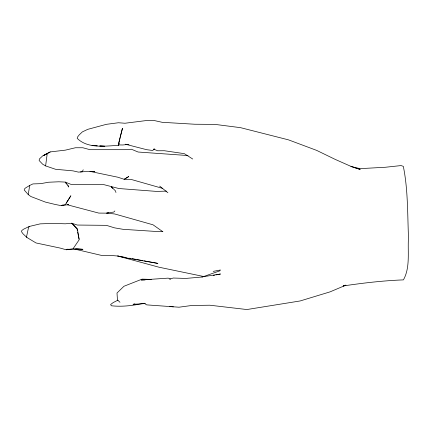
<?xml version="1.0" encoding="UTF-8"?>
<svg xmlns="http://www.w3.org/2000/svg" width="430" height="430" viewBox="0 0 430 430"><rect width="100%" height="100%" fill="white"/><g stroke="black" fill="none" stroke-linecap="round" stroke-linejoin="round"><path stroke-width="0.64" d="M93.611 171.382L94.874 171.516L86.79 171.468L78.405 172.113L73.046 170.871L55.583 169.286L45.612 165.91L47.246 153.408L50.176 151.919L65.408 150.135L75.427 147.753L82.866 147.753L89.961 149.688L124.689 149.688L131.44 149.242L138.084 152.021L188.039 155.552M162.889 231.743L153.021 224.799L114.767 213.984L106.635 213.14L98.793 213.092L67.193 204.755L68.628 204.556L61.436 205.696L55.185 204.46L45.365 202.078L30.874 196.521L28.246 194.586L29.686 185.459L32.911 183.916L40.651 183.669L48.536 182.234L58.759 181.788L65.209 182.083L70.961 184.368L103.754 184.615L118.884 188.533L156.541 191.409L166.399 191.119M120.083 137.45L118.239 145.372C104.759 146.039 87.752 148.785 77.212 138.374L77.459 137.138L79.195 134.902L82.323 131.924L87.731 129.349L106.382 124.334L118.438 122.749L124.99 123.243L145.48 120.663L153.913 120.465L162.148 122.303L194.742 124.238L214.935 124.388L240.531 127.662L288.508 139.863L316.636 150.382L335.239 159.412L350.568 166.206L360.195 169.431L350.869 166.507L360.093 168.641L385.495 167.249L401.056 165.572L403.329 166.372C408.075 189.764 407.473 213.785 408.5 237.532C407.457 251.469 410.483 267.288 403.421 279.887C383.243 280.629 363.097 283.01 343.129 285.966L346.005 285.128L330.03 291.873L300.167 300.952L246.884 309.536L209.824 305.219L191.866 305.467L179.014 307.203L146.668 304.87L144.136 303.231M120.228 136.837L122.459 128.307L118.239 145.372L119.529 143.389M83.216 169.78L82.275 171.715L80.388 171.962M162.75 231.517L158.821 231.646L123.055 229.314L114.622 227.873L106.382 225.341L77.26 225.046L71.805 223.213L65.355 223.804L53.25 223.406L40.205 223.858L29.192 226.486L28.445 227.922L26.612 236.409L26.859 237.451L36.034 242.955L60.146 248.067L66.15 249.755L76.868 248.959L82.92 249.309L75.551 248.76M66.247 203.116L70.864 195.774L65.408 204.508L61.436 205.696L63.043 204.836M49.729 152.413L50.176 151.919M114.869 210.958L113.826 212.049L106.635 213.14L108.532 212.635M154.655 148.796L152.672 150.478L146.668 149.688L125.297 144.2M47.246 153.408L43.876 155.391L49.106 152.666M46.155 154.053L42.833 155.741L39.361 159.014L39.162 160.551L42.683 164.222L45.612 165.91M117.874 300.204L113.181 302.586L110.601 304.521L111.343 305.762C122.082 306.988 132.967 305.574 143.486 303.354M29.686 185.459L25.418 188.039L24.429 189.028L24.23 190.022L28.246 194.586M29.192 226.486L23.435 229.265L21.747 230.604L21.5 231.695L22.989 233.78L26.859 237.451M68.042 249.077L66.15 249.755L73.095 248.712L79.195 239.73L77.362 228.765L71.805 223.213L77.013 228.964M201.966 277.124L219.843 270.835L220.439 269.992L213.146 271.384M169.581 279.194L173.209 278.033L185.814 278.425L200.595 277.135L220.488 274.012L215.914 274.921M134.88 303.854L132.977 304.322L145.329 303.58M213.301 275.442L214.608 275.178M129.005 144.329L122.905 144.975L118.336 144.921M145.12 279.968L141.11 279.968L168.248 278.129L170.581 279.07M151.333 279.43L142.104 279.124L123.947 286.267L117.003 293.013L117.449 299.861L119.975 302.29M99.54 145.969L104.796 146.264L100.319 145.969M97.115 145.759L91.998 145.421L97.024 145.786M169.737 306.558L173.408 306.853M126.259 257.581L117.696 256.006L109.607 255.361L101.276 255.361L73.492 248.814M129.554 258.183L130.87 258.425M132.187 258.672L135.482 259.274M136.799 259.516L142.728 260.607M144.045 260.849L157.88 263.397L126.576 257.941L117.696 256.006L159.019 267.218L204.239 276.619M162.438 188.335L131.386 179.503L124.195 179.305L117.847 177.219L89.94 171.387M153.467 149.043L157.633 150.779L164.33 150.731L184.325 153.655L192.71 159.014M159.664 186.104L167.904 192.748M112.569 188.351L111.295 186.797L115.412 190.812L115.96 192.5M66.634 184.067L65.209 182.083L68.332 185.803L68.778 187.045L67.709 185.556M77.142 229.599L77.395 230.862M77.653 232.13L79.05 239.085M128.71 176.574L124.195 179.305L128.71 176.574"/></g></svg>
